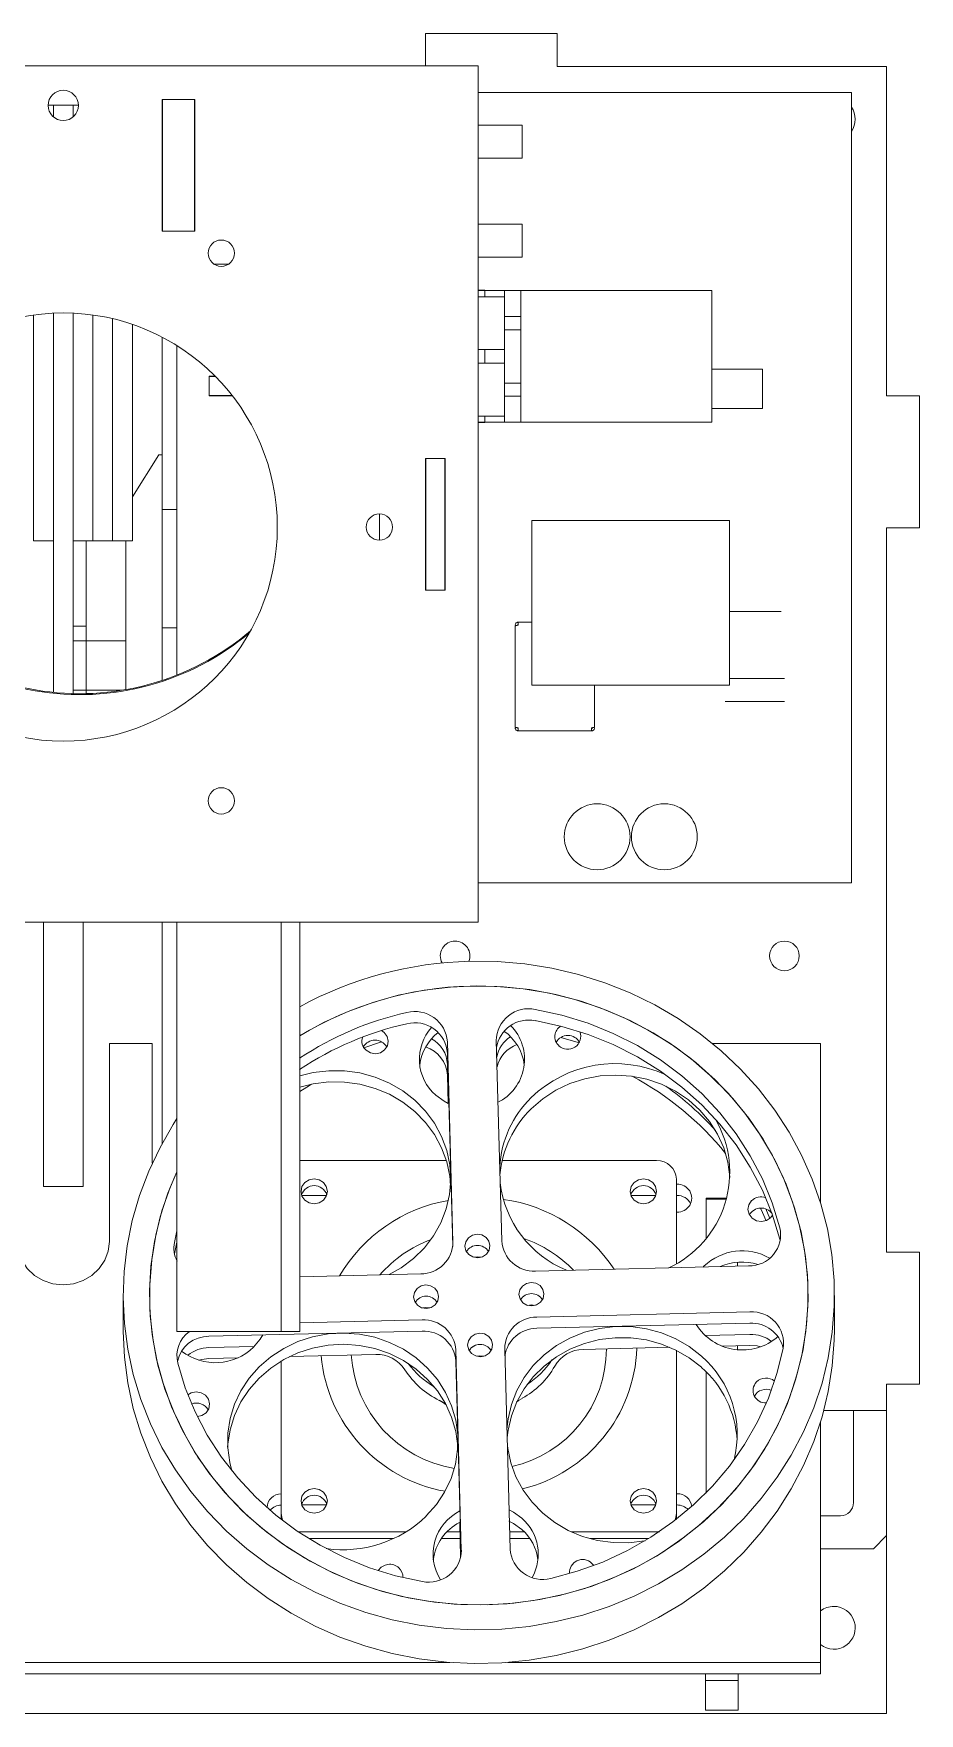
# Model space of a CAD drawing. Header units: millimetres. Extents: x -892 to 1085, y 100 to 1264.
# Drawn here: x -334.2 to -199.7, y 99.6 to 354.6 of the extents above; entities that cross this region are included whole.
import ezdxf

# ---------------------------------------------------------------- set-up
doc = ezdxf.new("R2010")
doc.units = ezdxf.units.MM

msp = doc.modelspace()

# ---------------------------------------------------------------- linework, layer by layer
at = {"color": 7, "linetype": 'Continuous', "lineweight": 15}
for p, q in [((-274.7, 354.62), (-274.7, 349.72)), ((-254.7, 354.62), (-274.7, 354.62)), ((-254.7, 349.62), (-254.7, 354.62)), ((-266.7, 349.72), (-392.7, 349.72)), ((-266.7, 219.72), (-266.7, 349.72)), ((-204.7, 349.62), (-254.7, 349.62)), ((-204.7, 299.62), (-204.7, 349.62)), ((-314.7, 344.62), (-309.7, 344.62)), ((-314.7, 324.62), (-314.7, 344.62)), ((-309.75, 344.62), (-314.65, 344.62)), ((-314.65, 344.62), (-314.65, 324.62)), ((-309.75, 324.62), (-309.75, 344.62)), ((-309.7, 324.62), (-309.7, 344.62)), ((-210.03, 345.7), (-266.7, 345.7)), ((-210.03, 225.7), (-210.03, 345.7)), ((-331.2, 343.76), (-332, 343.76)), ((-328.2, 343.76), (-331.2, 343.76)), ((-331.2, 343.76), (-331.2, 343.44)), ((-331.2, 343.44), (-331.2, 341.98)), ((-327.4, 343.76), (-328.2, 343.76)), ((-328.2, 343.44), (-328.2, 343.76)), ((-328.2, 341.98), (-328.2, 343.44)), ((-266.7, 340.7), (-260.03, 340.7)), ((-260.03, 340.7), (-260.03, 335.7)), ((-266.7, 335.7), (-260.03, 335.7)), ((-314.7, 324.62), (-309.7, 324.62)), ((-314.65, 324.62), (-309.75, 324.62)), ((-266.7, 325.7), (-260.03, 325.7)), ((-260.03, 325.7), (-260.03, 320.7)), ((-304.6, 319.62), (-306.81, 319.62)), ((-266.7, 320.7), (-260.03, 320.7)), ((-265.7, 315.67), (-266.7, 315.67)), ((-266.7, 315.62), (-265.7, 315.62)), ((-262.7, 314.67), (-266.7, 314.67)), ((-265.7, 315.62), (-265.7, 315.67)), ((-265.7, 315.62), (-265.7, 314.67)), ((-265.7, 315.62), (-262.7, 315.62)), ((-262.7, 313.8), (-262.7, 315.62)), ((-260.2, 315.62), (-262.7, 315.62)), ((-262.7, 307.55), (-262.7, 313.8)), ((-260.2, 311.97), (-260.2, 315.62)), ((-260.2, 315.62), (-231.2, 315.62)), ((-231.2, 295.62), (-231.2, 315.62)), ((-334.2, 291.71), (-334.2, 311.91)), ((-331.2, 312.19), (-331.2, 291.71)), ((-328.2, 291.71), (-328.2, 312.19)), ((-325.2, 291.71), (-325.2, 311.91)), ((-322.2, 291.71), (-322.2, 311.35)), ((-262.7, 311.67), (-260.2, 311.67)), ((-260.2, 311.97), (-260.2, 311.67)), ((-260.2, 311.67), (-260.2, 309.67)), ((-319.2, 310.48), (-319.2, 291.71)), ((-314.7, 308.55), (-314.7, 282.4)), ((-260.2, 309.67), (-262.7, 309.67)), ((-260.2, 309.67), (-260.2, 309.37)), ((-260.2, 301.87), (-260.2, 309.37)), ((-312.43, 257.25), (-312.43, 307.25)), ((-266.7, 306.67), (-262.7, 306.67)), ((-265.7, 306.67), (-265.7, 304.57)), ((-262.7, 303.7), (-262.7, 307.55)), ((-262.7, 304.57), (-266.7, 304.57)), ((-262.7, 297.45), (-262.7, 303.7)), ((-231.2, 303.7), (-223.53, 303.7)), ((-223.53, 297.7), (-223.53, 303.7)), ((-307.57, 299.62), (-307.57, 302.62)), ((-307.57, 302.62), (-306.64, 302.62)), ((-307.57, 302.57), (-306.59, 302.57)), ((-307.57, 299.67), (-307.57, 302.57)), ((-262.7, 301.57), (-260.2, 301.57)), ((-260.2, 301.87), (-260.2, 301.57)), ((-260.2, 301.57), (-260.2, 299.57)), ((-304.05, 299.67), (-307.57, 299.67)), ((-307.57, 299.62), (-304.01, 299.62)), ((-260.2, 299.57), (-262.7, 299.57)), ((-260.2, 299.57), (-260.2, 299.27)), ((-260.2, 295.62), (-260.2, 299.27)), ((-199.7, 299.62), (-204.7, 299.62)), ((-199.7, 279.62), (-199.7, 299.62)), ((-266.7, 296.57), (-262.7, 296.57)), ((-265.7, 296.57), (-265.7, 295.62)), ((-262.7, 295.62), (-262.7, 297.45)), ((-231.2, 297.7), (-223.53, 297.7)), ((-265.7, 295.62), (-266.7, 295.62)), ((-266.7, 295.57), (-265.7, 295.57)), ((-265.7, 295.57), (-265.7, 295.62)), ((-265.7, 295.62), (-262.7, 295.62)), ((-260.2, 295.62), (-262.7, 295.62)), ((-260.2, 295.62), (-231.2, 295.62)), ((-334.2, 285.71), (-334.2, 291.71)), ((-331.2, 291.71), (-331.2, 285.71)), ((-328.2, 285.71), (-328.2, 291.71)), ((-325.2, 285.71), (-325.2, 291.71)), ((-322.2, 285.71), (-322.2, 291.71)), ((-319.2, 291.71), (-319.2, 285.71)), ((-315.2, 290.69), (-319.2, 284.29)), ((-315.2, 290.69), (-314.7, 290.69)), ((-271.7, 290.12), (-274.7, 290.12)), ((-274.7, 290.12), (-274.7, 270.12)), ((-271.75, 290.12), (-274.65, 290.12)), ((-274.65, 290.12), (-274.65, 270.12)), ((-271.75, 270.12), (-271.75, 290.12)), ((-271.7, 290.12), (-271.7, 270.12)), ((-334.2, 277.63), (-334.2, 285.71)), ((-331.2, 285.71), (-331.2, 277.63)), ((-331.2, 261.13), (-331.2, 285.71)), ((-328.2, 277.63), (-328.2, 285.71)), ((-328.2, 285.71), (-328.2, 261.13)), ((-325.2, 277.63), (-325.2, 285.71)), ((-322.2, 277.63), (-322.2, 285.71)), ((-319.2, 285.71), (-319.2, 277.63)), ((-312.43, 282.4), (-314.7, 282.4)), ((-314.7, 282.4), (-314.7, 279.08)), ((-281.7, 281.72), (-281.7, 277.72)), ((-258.53, 255.7), (-258.53, 280.7)), ((-258.53, 280.7), (-228.53, 280.7)), ((-228.53, 255.7), (-228.53, 280.7)), ((-314.7, 279.08), (-314.7, 264.4)), ((-204.7, 279.62), (-199.7, 279.62)), ((-204.7, 169.62), (-204.7, 279.62)), ((-331.2, 277.63), (-334.2, 277.63)), ((-325.2, 277.63), (-328.2, 277.63)), ((-326.2, 275.4), (-326.2, 277.63)), ((-326.2, 264.69), (-326.2, 275.4)), ((-322.2, 277.63), (-325.2, 277.63)), ((-319.2, 277.63), (-322.2, 277.63)), ((-320.2, 255.04), (-320.2, 277.63)), ((-271.7, 270.12), (-274.7, 270.12)), ((-274.65, 270.12), (-271.75, 270.12)), ((-260.61, 265.27), (-260.61, 264.81)), ((-258.53, 265.27), (-260.61, 265.27)), ((-220.71, 266.92), (-228.53, 266.92)), ((-326.2, 264.69), (-328.2, 264.69)), ((-326.2, 262.44), (-326.2, 264.69)), ((-314.7, 264.4), (-312.43, 264.4)), ((-314.7, 264.4), (-314.7, 256.43)), ((-261.07, 264.71), (-261.07, 249.33)), ((-331.2, 254.63), (-331.2, 261.13)), ((-326.2, 262.44), (-328.2, 262.44)), ((-328.2, 261.13), (-328.2, 254.44)), ((-320.2, 262.44), (-326.2, 262.44)), ((-326.2, 261.68), (-326.2, 262.44)), ((-326.2, 255.7), (-326.2, 261.68)), ((-326.2, 255.7), (-326.2, 254.94)), ((-258.53, 255.7), (-228.53, 255.7)), ((-249.03, 249.33), (-249.03, 255.7)), ((-228.53, 256.72), (-220.71, 256.72)), ((-220.71, 256.72), (-220.21, 256.72)), ((-326.2, 254.94), (-328.2, 254.94)), ((-326.2, 254.94), (-320.83, 254.94)), ((-326.2, 254.94), (-326.2, 254.44)), ((-229.21, 253.22), (-228.71, 253.22)), ((-228.71, 253.22), (-220.71, 253.22)), ((-220.71, 253.22), (-220.21, 253.22)), ((-260.7, 249.28), (-260.7, 249.15)), ((-260.7, 249.15), (-260.61, 249.15)), ((-260.61, 249.23), (-260.61, 248.77)), ((-260.61, 248.77), (-249.49, 248.77)), ((-249.49, 248.77), (-249.49, 249.23)), ((-249.49, 249.15), (-249.4, 249.15)), ((-249.4, 249.15), (-249.4, 249.28)), ((-266.7, 225.7), (-210.03, 225.7)), ((-392.7, 219.72), (-266.7, 219.72)), ((-332.7, 219.72), (-332.7, 179.62)), ((-326.7, 179.62), (-326.7, 219.72)), ((-314.7, 216.36), (-314.7, 219.72)), ((-312.43, 157.58), (-312.43, 219.72)), ((-296.62, 219.72), (-296.62, 157.62)), ((-293.8, 219.72), (-293.8, 157.62)), ((-314.7, 216.36), (-314.7, 186.13)), ((-270.54, 171.17), (-271.37, 201.58)), ((-263.95, 201.76), (-263.12, 171.34)), ((-322.7, 171.26), (-322.7, 201.33)), ((-316.2, 201.33), (-322.7, 201.33)), ((-316.2, 183.13), (-316.2, 201.33)), ((-270.57, 170.52), (-271.37, 199.87)), ((-214.7, 201.33), (-231.14, 201.33)), ((-214.7, 177.08), (-214.7, 201.33)), ((-271.21, 192.21), (-271.37, 198.16)), ((-271.26, 192.23), (-271.37, 196.49)), ((-293.6, 183.57), (-293.8, 183.56)), ((-271.52, 183.57), (-293.6, 183.57)), ((-239.6, 183.57), (-263.05, 183.57)), ((-332.7, 179.62), (-326.7, 179.62)), ((-270.91, 179.51), (-270.94, 180.67)), ((-236.6, 167.89), (-236.6, 180.75)), ((-236.6, 179.95), (-236.5, 179.95)), ((-289.72, 178.24), (-293.49, 178.24)), ((-239.72, 178.24), (-243.49, 178.24)), ((-236.5, 178.24), (-236.6, 178.24)), ((-232.1, 177.84), (-228.96, 177.84)), ((-232.1, 171.74), (-232.1, 177.84)), ((-232.1, 177.67), (-229.01, 177.67)), ((-223.03, 176.21), (-222.43, 174.74)), ((-236.5, 175.73), (-236.6, 175.73)), ((-312.43, 172.88), (-312.82, 171.12)), ((-312.43, 171.17), (-312.82, 169.41)), ((-220.84, 171.39), (-220.89, 171.63)), ((-199.7, 169.62), (-204.7, 169.62)), ((-199.7, 149.62), (-199.7, 169.62)), ((-293.8, 165.9), (-275.41, 166.35)), ((-257.99, 166.77), (-225.63, 167.55)), ((-232.54, 167.38), (-232.42, 167.5)), ((-227.3, 168.11), (-227.3, 167.51)), ((-320.6, 163.07), (-320.6, 157.94)), ((-212.6, 157.94), (-212.6, 163.07)), ((-275.22, 159.37), (-293.8, 158.92)), ((-225.44, 160.58), (-257.8, 159.79)), ((-225.44, 158.87), (-257.8, 158.08)), ((-296.62, 157.62), (-312.43, 157.58)), ((-309.61, 157.58), (-312.43, 157.58)), ((-293.8, 157.62), (-309.61, 157.58)), ((-275.22, 157.66), (-307.58, 156.88)), ((-293.8, 157.62), (-296.62, 157.62)), ((-232.26, 156.99), (-225.44, 157.16)), ((-300.67, 155.34), (-307.58, 155.17)), ((-303.13, 153.61), (-307.58, 153.51)), ((-296.6, 153.12), (-296.6, 130)), ((-282.25, 154.12), (-295.33, 153.8)), ((-269.26, 124.38), (-270.09, 154.79)), ((-269.29, 123.74), (-270.09, 153.08)), ((-265.09, 155.14), (-264.73, 154.7)), ((-262.67, 154.97), (-261.83, 124.56)), ((-250.76, 154.88), (-237.6, 155.2)), ((-236.6, 130), (-236.6, 154.74)), ((-229.7, 155.39), (-225.44, 155.49)), ((-227.3, 155.45), (-227.3, 154.84)), ((-232.1, 133.08), (-232.1, 151.5)), ((-204.7, 149.62), (-199.7, 149.62)), ((-204.7, 145.62), (-204.7, 149.62)), ((-272.49, 147.09), (-271.8, 146.66)), ((-211.7, 145.62), (-214.22, 145.62)), ((-211.7, 145.62), (-209.7, 145.62)), ((-209.7, 145.62), (-209.7, 131.62)), ((-204.7, 145.62), (-209.7, 145.62)), ((-204.7, 126.62), (-204.7, 145.62)), ((-214.7, 107.36), (-214.7, 143.93)), ((-269.85, 140.82), (-269.82, 139.65)), ((-236.6, 132.97), (-236.5, 132.97)), ((-289.72, 131.26), (-293.49, 131.26)), ((-239.72, 131.26), (-243.49, 131.26)), ((-236.5, 131.26), (-236.6, 131.26)), ((-296.6, 129.07), (-296.6, 130)), ((-269.51, 128.62), (-269.37, 123.28)), ((-269.47, 128.64), (-269.33, 123.48)), ((-236.6, 130), (-236.6, 129.07)), ((-211.7, 129.62), (-214.7, 129.62)), ((-294.05, 127.21), (-293.6, 127.18)), ((-293.6, 127.18), (-277.64, 127.18)), ((-292.41, 126.16), (-279.55, 126.16)), ((-272.29, 126.16), (-269.45, 126.16)), ((-271.44, 127.18), (-269.47, 127.18)), ((-261.91, 127.18), (-259.71, 127.18)), ((-261.88, 126.16), (-258.86, 126.16)), ((-252.56, 127.18), (-239.6, 127.18)), ((-249.75, 126.16), (-240.8, 126.16)), ((-239.6, 127.18), (-239.16, 127.21)), ((-206.7, 124.62), (-204.7, 126.62)), ((-204.7, 99.62), (-204.7, 126.62)), ((-249.48, 122.44), (-249.15, 122.06)), ((-214.7, 124.62), (-206.7, 124.62)), ((-388.42, 107.36), (-270.99, 107.36)), ((-262.22, 107.36), (-214.7, 107.36)), ((-214.7, 107.36), (-214.7, 105.65)), ((-214.7, 105.65), (-444.7, 105.65)), ((-232.2, 104.62), (-232.2, 105.65)), ((-232.2, 104.62), (-227.2, 104.62)), ((-232.2, 100.12), (-232.2, 104.62)), ((-227.2, 105.65), (-227.2, 104.62)), ((-227.2, 104.62), (-227.2, 100.12)), ((-454.7, 99.62), (-204.7, 99.62)), ((-232.2, 100.12), (-227.2, 100.12))]:
    msp.add_line(p, q, dxfattribs=at)
at = {"color": 7, "linetype": 'Continuous', "lineweight": 15, "flags": 128}
for points in [[(-267.99, 213.8), (-263.81, 213.75), (-259.64, 213.39), (-255.51, 212.73), (-251.45, 211.77), (-247.48, 210.52), (-243.62, 208.99), (-239.9, 207.18), (-236.35, 205.1), (-232.97, 202.77), (-229.8, 200.2), (-226.85, 197.41), (-224.13, 194.41), (-221.68, 191.22), (-219.49, 187.87), (-217.59, 184.36), (-215.98, 180.73), (-214.68, 176.99), (-213.68, 173.17), (-213.01, 169.28), (-212.66, 165.36), (-212.63, 161.42), (-212.93, 157.5), (-213.55, 153.61), (-214.49, 149.77), (-215.74, 146.02), (-217.3, 142.37), (-219.16, 138.84), (-221.3, 135.46), (-223.71, 132.24), (-226.38, 129.21), (-229.3, 126.38), (-232.44, 123.78), (-235.78, 121.41), (-239.31, 119.29), (-243, 117.43), (-246.83, 115.85), (-250.79, 114.55), (-254.84, 113.55), (-258.96, 112.84), (-263.12, 112.43), (-267.31, 112.33), (-271.49, 112.53), (-275.64, 113.04), (-279.74, 113.85), (-283.76, 114.96), (-287.68, 116.35), (-291.47, 118.02), (-295.11, 119.97), (-298.57, 122.18), (-301.85, 124.63), (-304.92, 127.31), (-307.75, 130.21), (-310.34, 133.3), (-312.66, 136.58), (-314.71, 140.01), (-316.46, 143.58), (-317.92, 147.27), (-319.07, 151.05), (-319.9, 154.91), (-320.41, 158.82), (-320.6, 162.75), (-320.47, 166.68), (-320.01, 170.59), (-319.23, 174.46), (-318.13, 178.26), (-316.72, 181.96), (-315.01, 185.55), (-313.01, 189.01), (-312.43, 189.91)], [(-267.89, 210.04), (-263.87, 209.98), (-259.86, 209.62), (-255.89, 208.96), (-252, 208), (-248.2, 206.75), (-244.52, 205.22), (-240.98, 203.41), (-237.61, 201.35), (-234.42, 199.03), (-231.45, 196.48), (-228.7, 193.71), (-226.2, 190.75), (-223.96, 187.6), (-222, 184.3), (-220.33, 180.86), (-218.95, 177.3), (-217.89, 173.65), (-217.14, 169.93), (-216.71, 166.17), (-216.61, 162.39), (-216.83, 158.61), (-217.37, 154.86), (-218.24, 151.16), (-219.41, 147.55), (-220.89, 144.03), (-222.67, 140.63), (-224.74, 137.38), (-227.07, 134.3), (-229.66, 131.41), (-232.5, 128.72), (-235.55, 126.25), (-238.8, 124.02), (-242.24, 122.04), (-245.83, 120.33), (-249.55, 118.9), (-253.39, 117.76), (-257.32, 116.9), (-261.3, 116.35), (-265.32, 116.1), (-269.34, 116.16), (-273.35, 116.51), (-277.32, 117.18), (-281.21, 118.13), (-285.01, 119.39), (-288.69, 120.92), (-292.23, 122.73), (-295.6, 124.79), (-298.79, 127.11), (-301.76, 129.66), (-304.51, 132.43), (-307.01, 135.39), (-309.25, 138.54), (-311.21, 141.84), (-312.88, 145.28), (-314.26, 148.84), (-315.32, 152.49), (-316.07, 156.21), (-316.5, 159.97), (-316.6, 163.75), (-316.38, 167.53), (-315.83, 171.28), (-314.97, 174.98), (-313.8, 178.59), (-312.43, 181.86)], [(-230.35, 130.71), (-227.7, 133.56), (-225.3, 136.6), (-223.16, 139.81), (-221.31, 143.17), (-219.75, 146.66), (-218.5, 150.25), (-217.56, 153.93), (-216.94, 157.67), (-216.63, 161.44), (-216.66, 165.23), (-217, 168.99), (-217.67, 172.73), (-218.66, 176.39), (-219.95, 179.98), (-221.55, 183.45), (-223.44, 186.79), (-225.62, 189.98), (-228.05, 192.99), (-230.74, 195.81), (-233.66, 198.41), (-236.79, 200.79), (-240.12, 202.92), (-243.62, 204.79), (-247.26, 206.4), (-251.04, 207.72), (-254.91, 208.75), (-258.86, 209.49), (-262.86, 209.92), (-266.88, 210.05), (-270.91, 209.88), (-274.9, 209.4), (-278.84, 208.63), (-282.7, 207.55), (-286.46, 206.19), (-290.09, 204.55), (-293.56, 202.64), (-293.8, 202.49)], [(-220.89, 173.34), (-222.04, 177.11), (-223.54, 180.76), (-225.38, 184.27), (-227.54, 187.62), (-230, 190.78), (-232.76, 193.71), (-235.78, 196.41), (-239.04, 198.84), (-242.52, 201), (-246.19, 202.85), (-250.02, 204.4), (-253.98, 205.61), (-258.04, 206.5)], [(-220.89, 171.63), (-222.04, 175.4), (-223.54, 179.05), (-225.38, 182.56), (-227.54, 185.91), (-230, 189.07), (-232.76, 192), (-235.78, 194.7), (-239.04, 197.13), (-242.52, 199.29), (-246.19, 201.14), (-250.02, 202.69), (-253.98, 203.9), (-258.04, 204.79)], [(-284.06, 200.66), (-281.54, 201.53), (-281.39, 201.58)], [(-281.39, 203.28), (-280.98, 203), (-280.53, 202.4), (-280.36, 201.69), (-280.49, 200.96), (-280.91, 200.34), (-281.54, 199.92), (-282.3, 199.76), (-283.07, 199.88), (-283.73, 200.28), (-283.73, 200.28)], [(-254.14, 202.24), (-253.98, 202.2), (-251.34, 201.42)], [(-293.8, 196.4), (-291.77, 196.9), (-289.4, 197.19), (-287.02, 197.17), (-284.65, 196.85), (-282.36, 196.22), (-280.18, 195.31), (-278.14, 194.13), (-276.3, 192.7), (-274.69, 191.04), (-273.33, 189.2), (-272.25, 187.2), (-271.47, 185.08), (-271, 182.88), (-270.86, 180.64), (-271.04, 178.4), (-271.55, 176.2), (-272.36, 174.1), (-273.48, 172.11), (-274.87, 170.29), (-276.52, 168.66), (-278.38, 167.26), (-280.19, 166.23)], [(-258.63, 191.42), (-256.87, 192.93), (-254.91, 194.21), (-252.78, 195.23), (-250.52, 195.96), (-248.18, 196.4), (-245.8, 196.53), (-243.42, 196.36), (-241.08, 195.89), (-238.84, 195.12), (-236.73, 194.07), (-234.79, 192.76), (-233.05, 191.21), (-231.56, 189.46), (-230.34, 187.53), (-229.41, 185.47), (-228.78, 183.3), (-228.48, 181.07), (-228.47, 180.95)], [(-293.8, 194.69), (-291.77, 195.19), (-289.4, 195.48), (-287.02, 195.46), (-284.65, 195.14), (-282.36, 194.51), (-280.18, 193.6), (-278.14, 192.42), (-276.3, 190.99), (-274.69, 189.33), (-273.33, 187.49), (-272.25, 185.49), (-271.47, 183.37), (-271, 181.17), (-270.88, 179.95)], [(-293.8, 194.01), (-292.73, 194.7), (-292.01, 195.15)], [(-271.26, 192.23), (-271.86, 192.55), (-273.14, 193.48)], [(-312.43, 181.86), (-313.45, 179.48), (-314.71, 175.89), (-315.65, 172.21), (-316.27, 168.47), (-316.57, 164.7), (-316.55, 160.91), (-316.2, 157.14), (-315.54, 153.41), (-314.55, 149.74), (-313.25, 146.16), (-311.66, 142.69), (-309.76, 139.35), (-307.59, 136.16), (-305.16, 133.15), (-302.47, 130.33), (-299.55, 127.73), (-296.42, 125.35), (-293.09, 123.22), (-289.59, 121.35), (-285.94, 119.74), (-282.17, 118.42), (-278.3, 117.39), (-274.35, 116.65), (-270.35, 116.22), (-266.32, 116.09), (-262.3, 116.26), (-258.31, 116.74), (-254.37, 117.51), (-250.5, 118.59), (-246.75, 119.95), (-243.12, 121.59), (-239.64, 123.5), (-236.34, 125.67), (-233.24, 128.08), (-230.35, 130.71)], [(-289.6, 178.87), (-289.76, 178.15), (-290.19, 177.54), (-290.84, 177.13), (-291.6, 176.99), (-292.37, 177.13), (-293.02, 177.54), (-293.45, 178.15), (-293.6, 178.87), (-293.45, 179.59), (-293.02, 180.2), (-292.37, 180.6), (-291.6, 180.75), (-290.84, 180.6), (-290.19, 180.2), (-289.76, 179.59), (-289.6, 178.87)], [(-239.6, 178.87), (-239.76, 178.15), (-240.19, 177.54), (-240.84, 177.13), (-241.6, 176.99), (-242.37, 177.13), (-243.02, 177.54), (-243.45, 178.15), (-243.6, 178.87), (-243.45, 179.59), (-243.02, 180.2), (-242.37, 180.6), (-241.6, 180.75), (-240.84, 180.6), (-240.19, 180.2), (-239.76, 179.59), (-239.6, 178.87)], [(-221.99, 175.25), (-222.29, 174.87), (-222.93, 174.44), (-223.69, 174.28), (-224.46, 174.41), (-225.12, 174.8), (-225.57, 175.4), (-225.74, 176.11), (-225.61, 176.84), (-225.19, 177.46), (-225.19, 177.46)], [(-223.85, 176.33), (-223.54, 175.68), (-222.98, 174.42)], [(-336.7, 171.26), (-336.53, 169.8), (-336.01, 168.41), (-335.18, 167.16), (-334.07, 166.12), (-332.74, 165.34), (-331.26, 164.85), (-329.7, 164.68), (-328.15, 164.85), (-326.67, 165.34), (-325.34, 166.12), (-324.23, 167.16), (-323.4, 168.41), (-322.88, 169.8), (-322.7, 171.26)], [(-265.43, 169.36), (-265.04, 169.94), (-264.91, 170.63), (-265.07, 171.31), (-265.5, 171.88), (-266.13, 172.25), (-266.86, 172.37), (-267.58, 172.22), (-268.19, 171.81), (-268.58, 171.23), (-268.71, 170.54), (-268.55, 169.86), (-268.12, 169.29), (-267.49, 168.92), (-266.76, 168.8), (-266.04, 168.95), (-265.43, 169.36)], [(-267.36, 168.87), (-266.86, 168.95), (-266.26, 168.87)], [(-266.26, 168.87), (-266.86, 168.95), (-267.36, 168.87)], [(-273.22, 161.65), (-272.83, 162.24), (-272.7, 162.92), (-272.87, 163.6), (-273.29, 164.17), (-273.92, 164.54), (-274.65, 164.66), (-275.37, 164.51), (-275.98, 164.11), (-276.37, 163.52), (-276.5, 162.83), (-276.34, 162.15), (-275.91, 161.58), (-275.28, 161.21), (-274.55, 161.09), (-273.83, 161.24), (-273.22, 161.65)], [(-257.23, 162.03), (-256.83, 162.62), (-256.71, 163.31), (-256.87, 163.99), (-257.3, 164.56), (-257.93, 164.93), (-258.66, 165.05), (-259.38, 164.89), (-259.98, 164.49), (-260.38, 163.9), (-260.51, 163.22), (-260.34, 162.54), (-259.92, 161.97), (-259.29, 161.6), (-258.56, 161.48), (-257.83, 161.63), (-257.23, 162.03)], [(-275.15, 161.17), (-274.65, 161.24), (-274.06, 161.17)], [(-274.06, 161.17), (-274.65, 161.24), (-275.15, 161.17)], [(-259.15, 161.55), (-258.66, 161.63), (-258.06, 161.55)], [(-258.06, 161.55), (-258.66, 161.63), (-259.15, 161.55)], [(-262.33, 142.73), (-262.17, 144.32), (-261.66, 146.52), (-260.84, 148.62), (-259.73, 150.61), (-258.33, 152.43), (-256.69, 154.06), (-254.82, 155.46), (-252.77, 156.61), (-250.57, 157.49), (-248.27, 158.07), (-245.9, 158.36), (-243.51, 158.34), (-241.15, 158.02), (-238.85, 157.39), (-236.67, 156.48), (-234.64, 155.3), (-232.8, 153.87)], [(-212.6, 157.94), (-212.63, 156.29), (-212.93, 152.37), (-213.55, 148.48), (-214.49, 144.64), (-215.74, 140.89), (-217.3, 137.24), (-219.16, 133.71), (-221.3, 130.33), (-223.71, 127.11), (-226.38, 124.08), (-229.3, 121.25), (-232.44, 118.65), (-235.78, 116.28), (-239.31, 114.16), (-243, 112.3), (-246.83, 110.72), (-250.79, 109.42), (-254.84, 108.42), (-258.96, 107.71), (-263.12, 107.3), (-267.31, 107.2), (-271.49, 107.4), (-275.64, 107.91), (-279.74, 108.72), (-283.76, 109.83), (-287.68, 111.22), (-291.47, 112.89), (-295.11, 114.84), (-298.57, 117.05), (-301.85, 119.5), (-304.92, 122.18), (-307.75, 125.08), (-310.34, 128.17), (-312.66, 131.44), (-314.71, 134.88), (-316.46, 138.45), (-317.92, 142.14), (-319.07, 145.92), (-319.9, 149.78), (-320.41, 153.69), (-320.6, 157.62), (-320.6, 157.94)], [(-304.74, 140.06), (-304.71, 140.47), (-304.37, 142.69), (-303.7, 144.85), (-302.73, 146.9), (-301.48, 148.8), (-299.95, 150.53), (-298.19, 152.05), (-296.23, 153.33), (-294.1, 154.35), (-291.84, 155.08), (-289.5, 155.52), (-287.12, 155.65), (-284.74, 155.48), (-282.4, 155.01), (-280.16, 154.24), (-278.05, 153.19), (-276.11, 151.88), (-274.37, 150.33), (-272.88, 148.58), (-271.66, 146.65), (-270.73, 144.59), (-270.1, 142.42), (-269.8, 140.19), (-269.79, 140.06)], [(-304.1, 136.45), (-304.43, 137.71), (-304.73, 139.93), (-304.71, 142.18), (-304.37, 144.4), (-303.7, 146.56), (-302.73, 148.61), (-301.48, 150.51), (-299.95, 152.24), (-298.19, 153.76), (-296.23, 155.04), (-294.1, 156.06), (-291.84, 156.79), (-289.5, 157.23), (-287.12, 157.36), (-284.74, 157.19), (-282.4, 156.72), (-280.16, 155.95), (-278.05, 154.9), (-276.11, 153.59), (-274.37, 152.04), (-272.88, 150.29), (-271.66, 148.36), (-270.73, 146.3), (-270.1, 144.13), (-269.8, 141.9), (-269.82, 139.66), (-270.16, 137.44), (-270.82, 135.28), (-271.79, 133.23), (-273.05, 131.32), (-274.58, 129.59), (-274.58, 129.59)], [(-299.41, 157.08), (-299.8, 156.42), (-300.79, 155.21)], [(-265.02, 154.33), (-264.62, 154.91), (-264.5, 155.6), (-264.66, 156.28), (-265.09, 156.85), (-265.72, 157.22), (-266.45, 157.34), (-267.17, 157.19), (-267.78, 156.78), (-268.17, 156.2), (-268.3, 155.51), (-268.13, 154.83), (-267.71, 154.26), (-267.08, 153.89), (-266.35, 153.77), (-265.63, 153.92), (-265.02, 154.33)], [(-262.3, 141.51), (-262.17, 142.61), (-261.66, 144.81), (-260.84, 146.91), (-259.73, 148.9), (-258.33, 150.72), (-256.69, 152.35), (-254.82, 153.75), (-252.77, 154.9), (-250.57, 155.78), (-248.27, 156.36), (-245.9, 156.65), (-243.51, 156.63), (-241.15, 156.31), (-238.85, 155.68), (-236.67, 154.77), (-234.64, 153.59), (-232.8, 152.16)], [(-307.58, 153.51), (-308.68, 153.36), (-309.09, 153.25)], [(-266.94, 153.84), (-266.45, 153.92), (-265.85, 153.84)], [(-265.85, 153.84), (-266.45, 153.92), (-266.94, 153.84)], [(-255.67, 120.12), (-251.67, 121.19), (-247.78, 122.6), (-244.04, 124.33), (-240.48, 126.36), (-237.12, 128.68), (-233.99, 131.26), (-231.12, 134.1), (-228.53, 137.17), (-226.24, 140.44), (-224.27, 143.89), (-222.63, 147.49), (-221.33, 151.21), (-220.39, 155.02)], [(-223.82, 155.28), (-224.33, 155.41), (-225.44, 155.49)], [(-312.32, 152.8), (-311.17, 149.03), (-309.67, 145.38), (-307.83, 141.87), (-305.67, 138.52), (-303.21, 135.36), (-300.45, 132.43), (-297.43, 129.73), (-294.17, 127.3), (-290.69, 125.14), (-287.02, 123.29), (-283.19, 121.74), (-279.23, 120.53), (-275.17, 119.64)], [(-310.78, 147.98), (-310.28, 148.28), (-309.52, 148.44), (-308.75, 148.31), (-308.09, 147.92), (-307.64, 147.32), (-307.47, 146.61), (-307.6, 145.88), (-308.02, 145.26)], [(-271.56, 146.47), (-272.03, 146.83), (-272.6, 147.15)], [(-260.02, 147.45), (-260.57, 147.1), (-260.87, 146.87)], [(-308.02, 145.26), (-308.65, 144.84), (-309.34, 144.68)], [(-241.32, 125.84), (-241.44, 125.82), (-243.8, 125.53), (-246.19, 125.55), (-248.56, 125.87), (-250.85, 126.5), (-253.03, 127.41), (-255.06, 128.59), (-256.9, 130.02), (-258.52, 131.68), (-259.88, 133.52), (-260.96, 135.52), (-261.74, 137.64), (-262.21, 139.84), (-262.27, 140.32)], [(-289.6, 131.88), (-289.76, 131.16), (-290.19, 130.55), (-290.84, 130.15), (-291.6, 130), (-292.37, 130.15), (-293.02, 130.55), (-293.45, 131.16), (-293.6, 131.88), (-293.45, 132.6), (-293.02, 133.21), (-292.37, 133.62), (-291.6, 133.76), (-290.84, 133.62), (-290.19, 133.21), (-289.76, 132.6), (-289.6, 131.88)], [(-239.6, 131.88), (-239.76, 131.16), (-240.19, 130.55), (-240.84, 130.15), (-241.6, 130), (-242.37, 130.15), (-243.02, 130.55), (-243.45, 131.16), (-243.6, 131.88), (-243.45, 132.6), (-243.02, 133.21), (-242.37, 133.62), (-241.6, 133.76), (-240.84, 133.62), (-240.19, 133.21), (-239.76, 132.6), (-239.6, 131.88)], [(-262, 130.51), (-261.35, 130.17), (-260.06, 129.24)], [(-262.04, 128.82), (-261.35, 128.46), (-260.06, 127.53)]]:
    msp.add_lwpolyline(points, dxfattribs=at)
at = {"color": 7, "linetype": 'Continuous', "lineweight": 15}
for centre, radius in [((-329.7, 343.72), 2.3), ((-305.7, 321.29), 2), ((-329.7, 279.72), 32.5), ((-281.7, 279.72), 2), ((-305.7, 238.15), 2), ((-248.63, 232.7), 5), ((-238.43, 232.7), 5), ((-220.2, 214.62), 2.25)]:
    msp.add_circle(centre, radius, dxfattribs=at)
for centre, radius, start, end in [((-212.7, 341.62), 3.25, 325.2391, 34.7609), ((-327.2, 294.45), 40.03, 210.3806, 310.3398), ((-327.2, 294.3), 40.03, 210.4877, 310.037), ((-270.2, 214.62), 2.25, 90, 208.7035), ((-270.2, 214.62), 2.25, 338.3689, 90), ((-266.7, 157.18), 56.63, 91.306, 118.5895), ((-266.71, 157.72), 52.33, 91.2896, 121.1778), ((-259.04, 201.69), 4.91, 78.2094, 179.2676), ((-267.02, 158.8), 48.38, 102.5594, 123.6229), ((-267.02, 157.09), 48.38, 102.5594, 123.6229), ((-276.3, 201.24), 4.94, 3.8968, 104.4417), ((-276.3, 199.53), 4.94, 3.8968, 104.4417), ((-259.03, 199.94), 4.94, 78.4095, 171.3398), ((-266.96, 198.92), 7.3, 295.7604, 44.6864), ((-282.55, 201.64), 1.8, 158.2893, 229.0445), ((-282.36, 199.77), 2.05, 29.6017, 150.3983), ((-268.42, 198.93), 7.21, 137.9627, 229.0325), ((-268.22, 197.12), 7.42, 127.7186, 172.588), ((-276.03, 197.97), 4.66, 2.2818, 60.9843), ((-259.28, 198.37), 4.69, 122.1246, 169.2641), ((-267.08, 197.11), 7.45, 7.4845, 54.7387), ((-253.25, 202.35), 1.82, 119.1271, 228.4679), ((-253.08, 200.48), 2.05, 29.6017, 150.3983), ((-253.09, 202.41), 1.97, 226.278, 20.5664), ((-276.12, 196.27), 4.75, 2.7595, 72.2922), ((-259.18, 196.65), 4.79, 109.902, 166.3646), ((-245.93, 179.97), 18.29, 65.0031, 134.006), ((-265.07, 155.54), 46.24, 38.9955, 61.9307), ((-264.82, 157.44), 45.91, 41.9427, 54.5594), ((-247.5, 181.7), 15.95, 134.2775, 176.8501), ((-247.43, 179.96), 16.03, 134.365, 174.951), ((-244.51, 181.78), 16.01, 294.8744, 30.1906), ((-239.52, 180.65), 2.91, 1.8362, 91.7254), ((-291.6, 177.71), 2.03, 18.5914, 161.4086), ((-246.95, 182.14), 16.53, 186.8209, 247.3646), ((-241.6, 177.71), 2.03, 18.5914, 161.4086), ((-236.4, 177.84), 2.12, 267.1325, 92.8675), ((-267.12, 153.94), 23.92, 99.8374, 149.5942), ((-266.2, 153.76), 24.12, 33.449, 82.0784), ((-236.47, 175.99), 2.26, 26.2478, 90.8236), ((-223.74, 174.29), 2.05, 35.8591, 150.2883), ((-223.74, 175.95), 2.09, 70.2294, 134.0074), ((-308.45, 170.26), 4.45, 168.8969, 206.6029), ((-267.04, 153.44), 19.37, 110.5602, 138.826), ((-275.38, 171.19), 4.84, 269.6262, 359.762), ((-258.25, 171.64), 4.87, 183.4292, 273.0729), ((-266.23, 153.33), 19.5, 44.1215, 70.6853), ((-225.55, 172.32), 4.77, 269.1223, 12.3326), ((-266.81, 168.72), 1.95, 31.1165, 148.8835), ((-226.61, 161.48), 8.37, 60.0987, 133.967), ((-226.62, 159.68), 8.46, 73.4032, 113.2833), ((-258.61, 161.4), 1.95, 31.1165, 148.8835), ((-274.6, 161.01), 1.95, 31.1165, 148.8835), ((-274.96, 154.5), 4.87, 3.4292, 93.0729), ((-257.83, 154.95), 4.84, 89.6262, 179.762), ((-226.6, 163.05), 8.26, 212.0272, 311.0258), ((-225.13, 155.78), 4.8, 350.9156, 93.5967), ((-225.21, 153.93), 4.94, 12.796, 92.6269), ((-307.87, 153.87), 4.57, 125.8773, 193.6049), ((-307.61, 152.01), 4.87, 89.6709, 167.8184), ((-274.96, 152.79), 4.87, 3.4292, 93.0729), ((-266.39, 153.68), 1.96, 48.3036, 148.4964), ((-266.4, 153.69), 1.95, 31.1277, 148.3009), ((-257.82, 153.21), 4.87, 89.7984, 171.763), ((-225.29, 151.97), 5.19, 52.6515, 91.6498), ((-306.6, 161.22), 8.36, 232.1609, 314.0177), ((-307.48, 150.01), 5.16, 91.0864, 129.6594), ((-267.62, 156), 23.03, 185.1888, 259.7134), ((-267.34, 155.25), 18.67, 183.7374, 260.8321), ((-282.08, 149.05), 5.07, 32.8696, 92.0076), ((-265.56, 154.99), 18.33, 282.5403, 359.9135), ((-265.47, 155.91), 22.88, 283.8684, 357.9135), ((-266.04, 160.17), 12.58, 302.6064, 326.7819), ((-250.7, 149.84), 5.04, 90.7005, 150.1407), ((-243.19, 141.93), 15.82, 345.9713, 48.9672), ((-267.08, 158.58), 12.7, 212.2819, 244.2202), ((-267.09, 160.25), 12.7, 216.2393, 240.2628), ((-266.05, 158.5), 12.58, 298.6245, 330.7638), ((-243.38, 140.11), 16.03, 3.502, 48.7166), ((-222.99, 148.44), 2.09, 51.4557, 134.0195), ((-223.08, 148.64), 1.88, 136.081, 275.0002), ((-222.98, 146.76), 2.06, 66.8987, 149.9443), ((-309.47, 144.68), 2.05, 29.911, 111.259), ((-296.57, 130.79), 2.18, 90.7692, 178.2151), ((-291.6, 130.72), 2.03, 18.5914, 161.4086), ((-241.6, 130.72), 2.03, 18.5914, 161.4086), ((-236.44, 130.78), 2.19, 6.4886, 91.6243), ((-296.53, 128.97), 2.29, 91.8497, 140.0121), ((-266.25, 123.8), 7.3, 116.1469, 212.3395), ((-236.48, 128.96), 2.3, 43.3642, 90.5321), ((-211.7, 131.62), 2, 270, 0), ((-293.92, 130.01), 2.68, 180.0856, 204.8565), ((-287.24, 142.66), 18.2, 261.9784, 314.0939), ((-266.05, 121.92), 7.54, 117.3487, 172.2999), ((-264.78, 123.8), 7.2, 330.5494, 49.1102), ((-264.91, 122.01), 7.35, 7.2127, 48.693), ((-239.29, 130.01), 2.68, 335.1435, 359.9144), ((-274.16, 124.45), 4.91, 258.2094, 359.2676), ((-256.91, 124.9), 4.94, 183.8968, 284.4417), ((-250.84, 120.99), 2, 46.7862, 184.1934), ((-280.12, 120.19), 2.07, 48.3204, 147.6368), ((-279.94, 120.37), 1.81, 356.3593, 48.9527), ((-212.7, 112.62), 3.25, 90, 127.9799), ((-212.7, 112.62), 3.25, 232.0201, 90)]:
    msp.add_arc(centre, radius, start, end, dxfattribs=at)
for points, knots in [([(-261.07, 264.81), (-261.07, 264.87), (-261.06, 264.97), (-260.98, 265.11), (-260.86, 265.21), (-260.73, 265.27), (-260.65, 265.27), (-260.61, 265.27)], [0, 0, 0, 0, 0.216745, 0.433496, 0.650245, 0.866997, 1, 1, 1, 1]), ([(-260.61, 264.81), (-260.67, 264.81), (-260.77, 264.79), (-260.91, 264.77), (-261.01, 264.75), (-261.07, 264.73), (-261.07, 264.72), (-261.07, 264.71)], [0, 0, 0, 0, 0.216745, 0.433496, 0.650245, 0.866997, 1, 1, 1, 1]), ([(-260.71, 264.81), (-260.71, 264.83), (-260.71, 264.86), (-260.68, 264.89), (-260.65, 264.91), (-260.63, 264.91), (-260.61, 264.91)], [0, 0, 0, 0, 0.274281, 0.529229, 0.78414, 1, 1, 1, 1]), ([(-261.07, 249.33), (-261.07, 249.33), (-261.06, 249.31), (-260.98, 249.29), (-260.86, 249.27), (-260.73, 249.25), (-260.65, 249.24), (-260.61, 249.23)], [0, 0, 0, 0, 0.2167454, 0.4334961, 0.6502447, 0.8669975, 1, 1, 1, 1]), ([(-261.07, 249.23), (-261.07, 249.18), (-261.06, 249.08), (-260.98, 248.94), (-260.86, 248.84), (-260.73, 248.78), (-260.65, 248.78), (-260.61, 248.77)], [0, 0, 0, 0, 0.205737, 0.427547, 0.646484, 0.860612, 1, 1, 1, 1]), ([(-260.61, 249.13), (-260.62, 249.13), (-260.64, 249.13), (-260.67, 249.15), (-260.69, 249.17), (-260.71, 249.19), (-260.71, 249.21), (-260.71, 249.21)], [0, 0, 0, 0, 0.1644519, 0.3281323, 0.5589853, 0.8794551, 1, 1, 1, 1]), ([(-249.49, 249.23), (-249.44, 249.24), (-249.34, 249.25), (-249.2, 249.28), (-249.09, 249.3), (-249.04, 249.32), (-249.04, 249.33), (-249.03, 249.33)], [0, 0, 0, 0, 0.216745, 0.433496, 0.650245, 0.866997, 1, 1, 1, 1]), ([(-249.49, 248.77), (-249.44, 248.78), (-249.34, 248.79), (-249.21, 248.86), (-249.1, 248.98), (-249.04, 249.11), (-249.04, 249.19), (-249.03, 249.23)], [0, 0, 0, 0, 0.20609, 0.413873, 0.624441, 0.83956, 1, 1, 1, 1]), ([(-249.4, 249.21), (-249.4, 249.2), (-249.4, 249.19), (-249.42, 249.16), (-249.45, 249.14), (-249.47, 249.13), (-249.49, 249.13), (-249.49, 249.13)], [0, 0, 0, 0, 0.227143, 0.508073, 0.715892, 0.881378, 1, 1, 1, 1])]:
    msp.add_open_spline(points, degree=3, knots=knots, dxfattribs=at)

doc.saveas('drawing.dxf')
